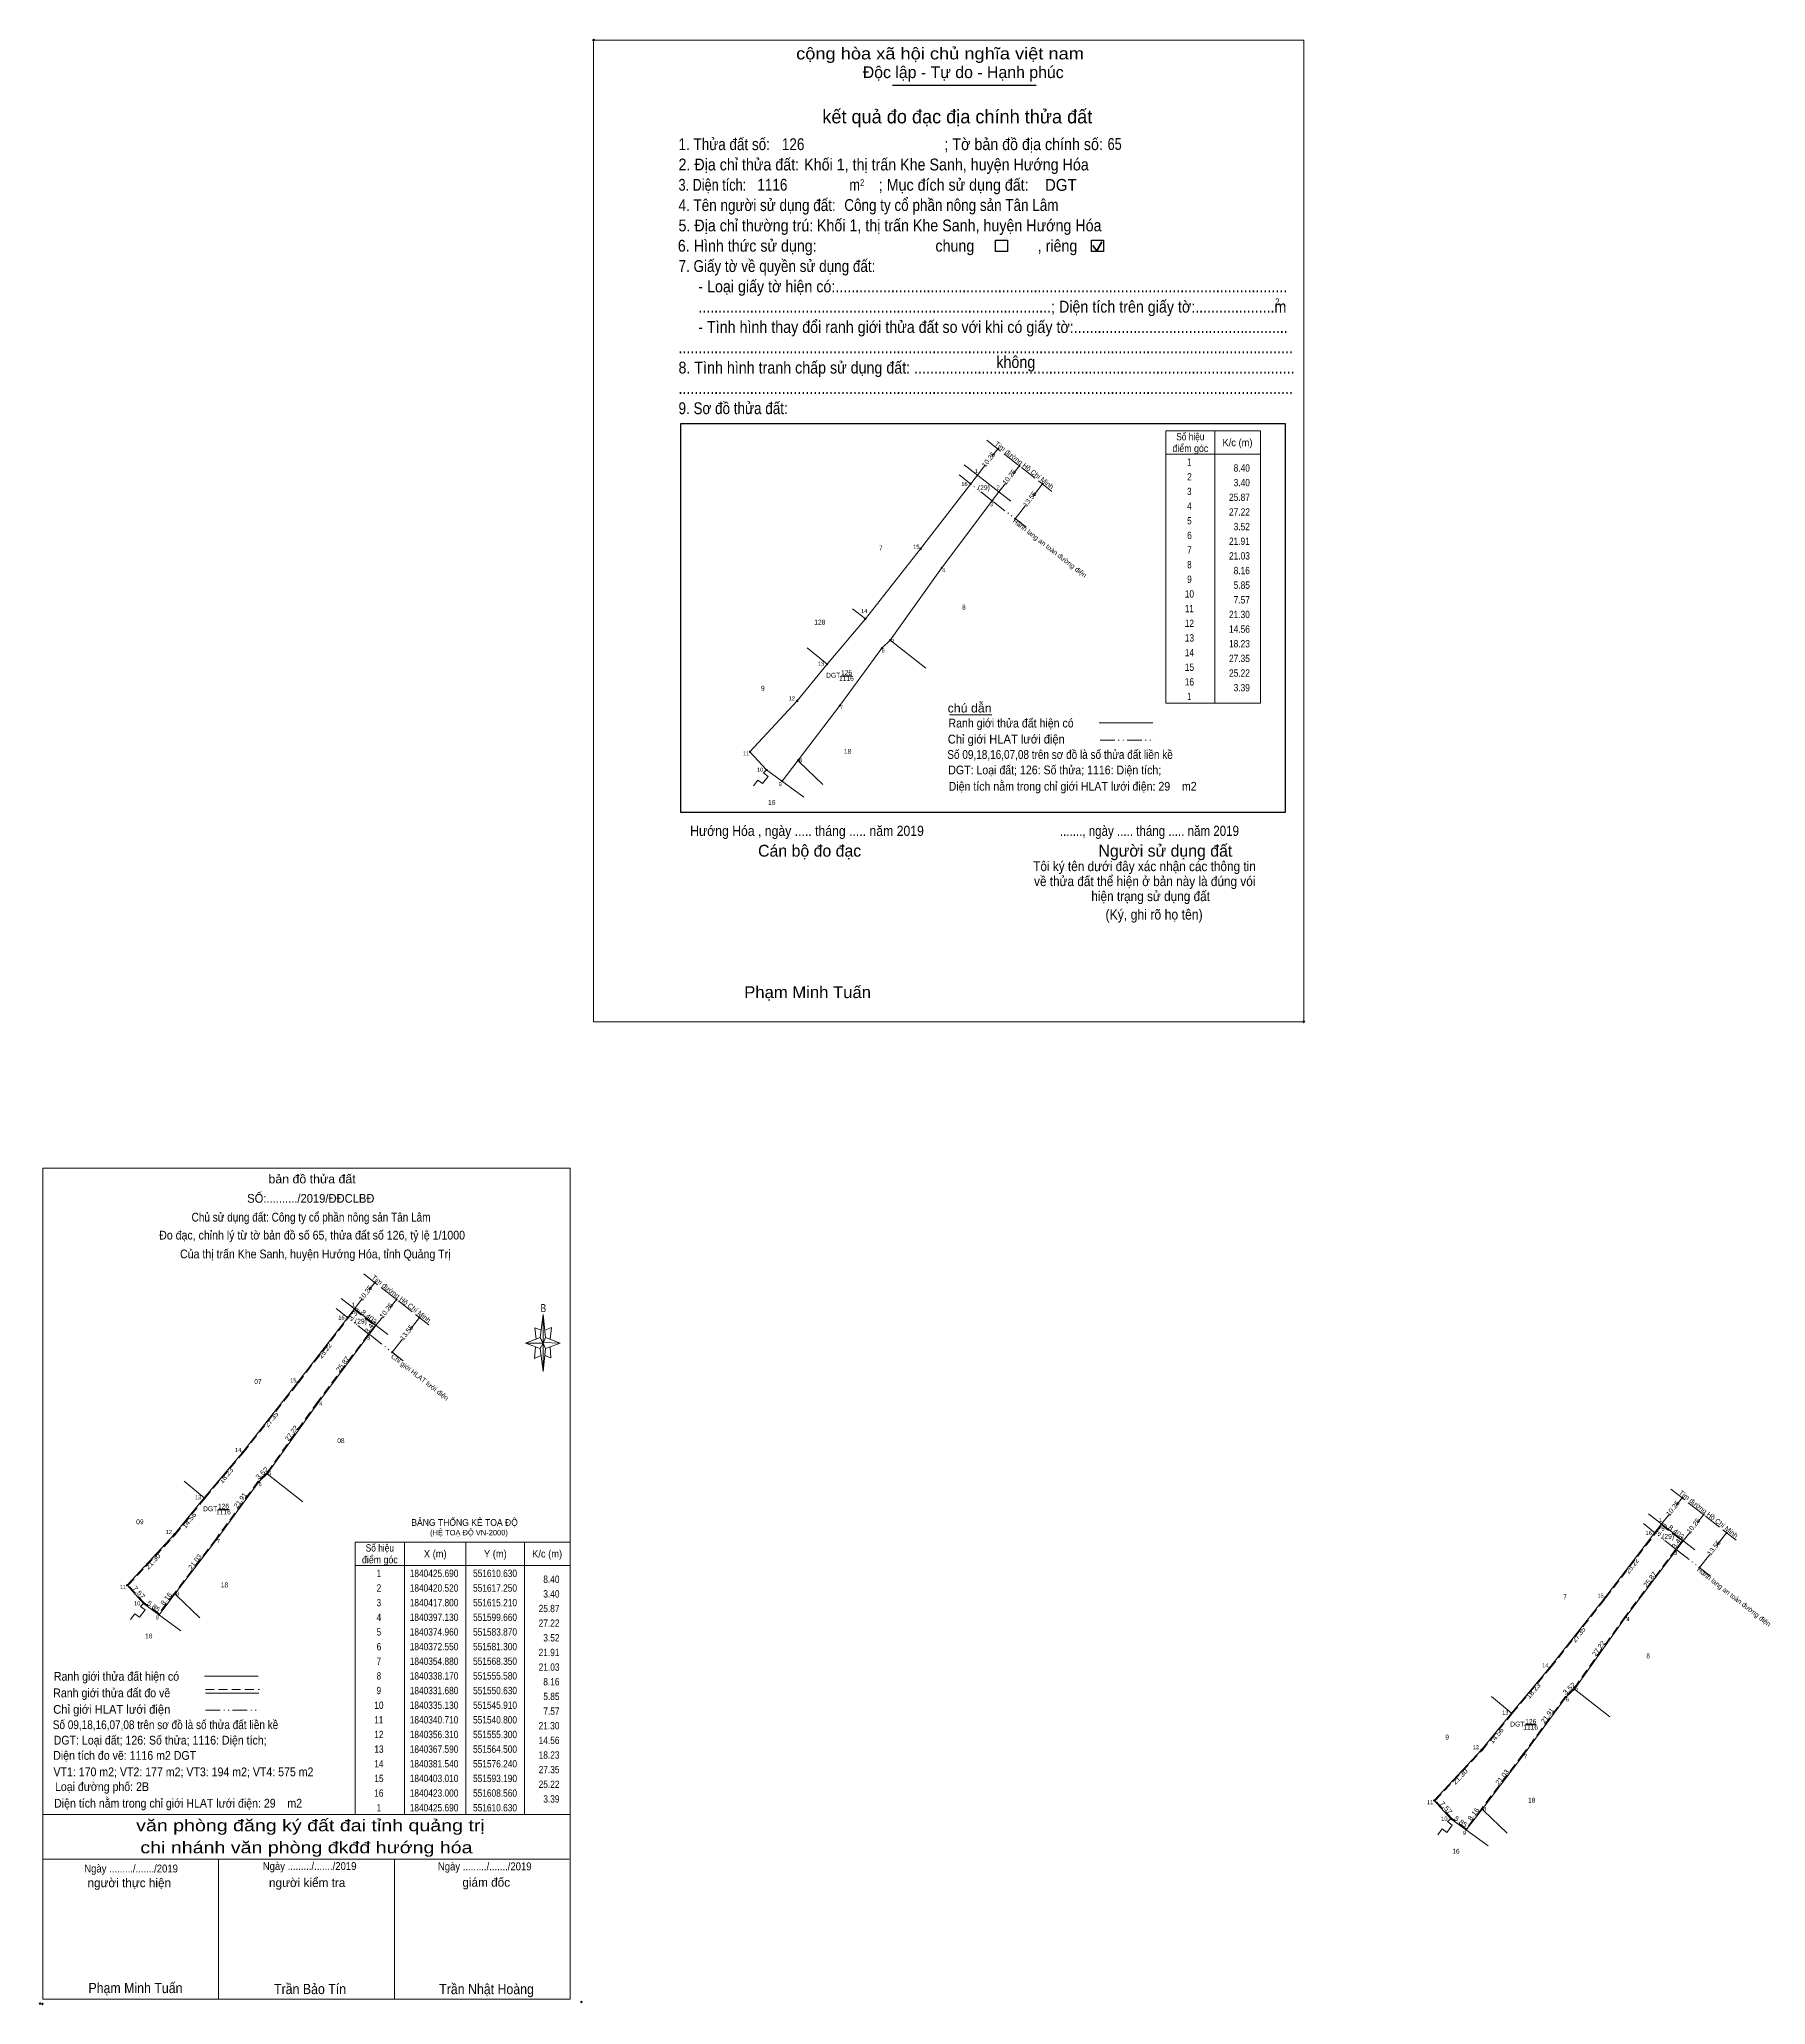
# Model space of a CAD drawing. Header units: metres. Extents: x 551112 to 551643, y 1840278 to 1840882.
import ezdxf
from ezdxf.enums import TextEntityAlignment as Align

# ---------------------------------------------------------------- set-up
doc = ezdxf.new("R2010")
doc.units = ezdxf.units.M
doc.header["$LTSCALE"] = 0.9
doc.header["$PDMODE"] = 32
doc.header["$PDSIZE"] = 0.45
for name, pattern in [('DASH_DOUBLE_DOT', [9.2, 5, -1.2, 0.3, -1.2, 0.3, -1.2]), ('LONG_DASHED', [7.5, 6, -1.5]), ('MEDIUM_DASHED', [4.5, 3, -1.5])]:
    doc.linetypes.add(name, pattern=pattern)
for name, color, linetype, lineweight in [('1', 7, 'MEDIUM_DASHED', 13), ('10', 7, 'Continuous', 13), ('13', 7, 'Continuous', 25), ('17', 7, 'Continuous', 13), ('23', 7, 'Continuous', 13), ('46', 7, 'LONG_DASHED', 13), ('5', 7, 'Continuous', 13), ('50', 7, 'DASH_DOUBLE_DOT', 13), ('6', 7, 'Continuous', 13), ('63', 7, 'Continuous', 13), ('7', 7, 'Continuous', 25)]:
    doc.layers.add(name, color=color, linetype=linetype, lineweight=lineweight)

msp = doc.modelspace()

# ---------------------------------------------------------------- hatches: boundary and pattern name
at = {"layer": '63'}
for points in [[(551406.99, 1840755.96, 1), (551406.59, 1840755.96, 1)], [(551398.64, 1840745.23, 1), (551398.24, 1840745.23, 1)], [(551400.71, 1840747.92, 1), (551400.31, 1840747.92, 1)], [(551413.6, 1840750.78, 1), (551413.2, 1840750.78, 1)], [(551420.69, 1840745.22, 1), (551420.29, 1840745.22, 1)], [(551405.29, 1840740.03, 1), (551404.89, 1840740.03, 1)], [(551407.33, 1840742.75, 1), (551406.93, 1840742.75, 1)], [(551412.34, 1840734.53, 1), (551411.94, 1840734.53, 1)], [(551383.27, 1840725.24, 1), (551382.87, 1840725.24, 1)], [(551389.74, 1840719.36, 1), (551389.34, 1840719.36, 1)], [(551366.32, 1840703.77, 1), (551365.92, 1840703.77, 1)], [(551373.95, 1840697.19, 1), (551373.55, 1840697.19, 1)], [(551371.38, 1840694.78, 1), (551370.98, 1840694.78, 1)], [(551354.58, 1840689.82, 1), (551354.18, 1840689.82, 1)], [(551345.38, 1840678.54, 1), (551344.98, 1840678.54, 1)], [(551358.43, 1840677.11, 1), (551358.03, 1840677.11, 1)], [(551330.88, 1840662.94, 1), (551330.48, 1840662.94, 1)], [(551335.99, 1840657.36, 1), (551335.59, 1840657.36, 1)], [(551345.66, 1840660.4, 1), (551345.26, 1840660.4, 1)], [(551340.71, 1840653.91, 1), (551340.31, 1840653.91, 1)], [(551215.67, 1840499.87, 1), (551215.27, 1840499.87, 1)], [(551209.39, 1840491.83, 1), (551208.99, 1840491.83, 1)], [(551222.28, 1840494.69, 1), (551221.88, 1840494.69, 1)], [(551207.32, 1840489.14, 1), (551206.92, 1840489.14, 1)], [(551216.01, 1840486.66, 1), (551215.61, 1840486.66, 1)], [(551229.37, 1840489.13, 1), (551228.97, 1840489.13, 1)], [(551213.97, 1840483.94, 1), (551213.57, 1840483.94, 1)], [(551221.02, 1840478.44, 1), (551220.62, 1840478.44, 1)], [(551191.95, 1840469.15, 1), (551191.55, 1840469.15, 1)], [(551198.42, 1840463.27, 1), (551198.02, 1840463.27, 1)], [(551175, 1840447.68, 1), (551174.6, 1840447.68, 1)], [(551180.06, 1840438.69, 1), (551179.66, 1840438.69, 1)], [(551182.63, 1840441.1, 1), (551182.23, 1840441.1, 1)], [(551163.26, 1840433.73, 1), (551162.86, 1840433.73, 1)], [(551617.11, 1840433.73, 1), (551616.71, 1840433.73, 1)], [(551610.83, 1840425.69, 1), (551610.43, 1840425.69, 1)], [(551623.72, 1840428.55, 1), (551623.32, 1840428.55, 1)], [(551154.06, 1840422.45, 1), (551153.66, 1840422.45, 1)], [(551167.11, 1840421.02, 1), (551166.71, 1840421.02, 1)], [(551608.76, 1840423, 1), (551608.36, 1840423, 1)], [(551617.45, 1840420.52, 1), (551617.05, 1840420.52, 1)], [(551630.81, 1840422.99, 1), (551630.41, 1840422.99, 1)], [(551615.41, 1840417.8, 1), (551615.01, 1840417.8, 1)], [(551622.46, 1840412.3, 1), (551622.06, 1840412.3, 1)], [(551139.56, 1840406.85, 1), (551139.16, 1840406.85, 1)], [(551144.67, 1840401.27, 1), (551144.27, 1840401.27, 1)], [(551154.34, 1840404.31, 1), (551153.94, 1840404.31, 1)], [(551593.39, 1840403.01, 1), (551592.99, 1840403.01, 1)], [(551149.39, 1840397.82, 1), (551148.99, 1840397.82, 1)], [(551599.86, 1840397.13, 1), (551599.46, 1840397.13, 1)], [(551576.44, 1840381.54, 1), (551576.04, 1840381.54, 1)], [(551581.5, 1840372.55, 1), (551581.1, 1840372.55, 1)], [(551584.07, 1840374.96, 1), (551583.67, 1840374.96, 1)], [(551564.7, 1840367.59, 1), (551564.3, 1840367.59, 1)], [(551555.5, 1840356.31, 1), (551555.1, 1840356.31, 1)], [(551568.55, 1840354.88, 1), (551568.15, 1840354.88, 1)], [(551541, 1840340.71, 1), (551540.6, 1840340.71, 1)], [(551546.11, 1840335.13, 1), (551545.71, 1840335.13, 1)], [(551555.78, 1840338.17, 1), (551555.38, 1840338.17, 1)], [(551550.83, 1840331.68, 1), (551550.43, 1840331.68, 1)]]:
    msp.add_hatch(color=256, dxfattribs=at).paths.add_polyline_path(points)

# ---------------------------------------------------------------- linework, layer by layer
at = {"layer": '1'}
for points in [[(551209.23, 1840491.48), (551215.46, 1840486.61), (551213.57, 1840484.09), (551198.02, 1840463.42), (551182.24, 1840441.27), (551179.67, 1840438.86), (551166.71, 1840421.17), (551153.94, 1840404.46), (551149.14, 1840398.17), (551144.64, 1840401.46), (551139.7, 1840406.85), (551154.05, 1840422.29), (551163.25, 1840433.57), (551174.99, 1840447.52), (551191.95, 1840469), (551207.32, 1840488.99)], [(551610.67, 1840425.34), (551616.9, 1840420.47), (551615.01, 1840417.95), (551599.46, 1840397.28), (551583.68, 1840375.13), (551581.11, 1840372.72), (551568.15, 1840355.03), (551555.38, 1840338.32), (551550.58, 1840332.03), (551546.08, 1840335.32), (551541.14, 1840340.71), (551555.49, 1840356.15), (551564.69, 1840367.43), (551576.43, 1840381.38), (551593.39, 1840402.86), (551608.76, 1840422.85)]]:
    msp.add_lwpolyline(points, close=True, dxfattribs=at)
at = {"layer": '10'}
for p, q in [((551396.49, 1840751.05), (551410.73, 1840739.95)), ((551373.75, 1840697.19), (551384.66, 1840688.63)), ((551348.25, 1840694.9), (551354.38, 1840689.82)), ((551347.23, 1840649), (551335.79, 1840657.36)), ((551205.17, 1840494.96), (551219.41, 1840483.86)), ((551156.93, 1840438.81), (551163.06, 1840433.73)), ((551182.43, 1840441.1), (551193.34, 1840432.54)), ((551606.61, 1840428.82), (551620.85, 1840417.72)), ((551155.91, 1840392.91), (551144.47, 1840401.27)), ((551558.37, 1840372.67), (551564.5, 1840367.59)), ((551583.87, 1840374.96), (551594.78, 1840366.4)), ((551557.35, 1840326.77), (551545.91, 1840335.13))]:
    msp.add_line(p, q, dxfattribs=at)
for points in [[(551400.51, 1840747.92), (551383.07, 1840725.24), (551366.12, 1840703.77), (551354.37, 1840689.82)], [(551407.13, 1840742.75), (551389.54, 1840719.36), (551373.75, 1840697.19), (551371.18, 1840694.78), (551358.23, 1840677.11), (551345.46, 1840660.4), (551345.79, 1840659.89)], [(551354.38, 1840689.82), (551345.18, 1840678.54), (551330.68, 1840662.94)], [(551331.76, 1840652.46), (551333.12, 1840654.22), (551334.56, 1840653.15), (551336.22, 1840655.39), (551334.8, 1840656.48), (551335.79, 1840657.36)], [(551209.19, 1840491.83), (551191.75, 1840469.15), (551174.8, 1840447.68), (551163.05, 1840433.73)], [(551215.81, 1840486.66), (551198.22, 1840463.27), (551182.43, 1840441.1), (551179.86, 1840438.69), (551166.91, 1840421.02), (551154.14, 1840404.31), (551154.47, 1840403.8)], [(551163.06, 1840433.73), (551153.86, 1840422.45), (551139.36, 1840406.85)], [(551610.63, 1840425.69), (551593.19, 1840403.01), (551576.24, 1840381.54), (551564.49, 1840367.59)], [(551617.25, 1840420.52), (551599.66, 1840397.13), (551583.87, 1840374.96), (551581.3, 1840372.55), (551568.35, 1840354.88), (551555.58, 1840338.17), (551555.91, 1840337.66)], [(551140.44, 1840396.37), (551141.8, 1840398.13), (551143.24, 1840397.06), (551144.9, 1840399.3), (551143.48, 1840400.39), (551144.47, 1840401.27)], [(551564.5, 1840367.59), (551555.3, 1840356.31), (551540.8, 1840340.71)], [(551541.88, 1840330.23), (551543.24, 1840331.99), (551544.68, 1840330.92), (551546.34, 1840333.16), (551544.92, 1840334.25), (551545.91, 1840335.13)]]:
    msp.add_lwpolyline(points, dxfattribs=at)
at = {"layer": '13'}
for p, q in [((551358.76, 1840686.27), (551361.96, 1840686.27)), ((551167.44, 1840430.18), (551170.64, 1840430.18)), ((551568.88, 1840364.04), (551572.08, 1840364.04))]:
    msp.add_line(p, q, dxfattribs=at)
at = {"layer": '17'}
msp.add_line((551391.93, 1840674.27), (551404.96, 1840674.27), dxfattribs=at)
at = {"layer": '23'}
for p, q in [((551406.79, 1840755.96), (551404.97, 1840753.63)), ((551402.81, 1840750.87), (551400.51, 1840747.92)), ((551409.13, 1840745.32), (551407.13, 1840742.75)), ((551413.4, 1840750.78), (551411.41, 1840748.23)), ((551417.4, 1840741.27), (551417.39, 1840741.26)), ((551420.49, 1840745.22), (551417.59, 1840741.51)), ((551415.29, 1840738.56), (551412.14, 1840734.53)), ((551335.79, 1840657.36), (551330.68, 1840662.94)), ((551340.51, 1840653.91), (551345.46, 1840660.4)), ((551345.79, 1840659.89), (551353.05, 1840652.91)), ((551215.47, 1840499.87), (551213.65, 1840497.54)), ((551211.49, 1840494.78), (551209.19, 1840491.83)), ((551222.08, 1840494.69), (551220.09, 1840492.14)), ((551217.81, 1840489.23), (551215.81, 1840486.66)), ((551229.17, 1840489.13), (551226.27, 1840485.42)), ((551223.97, 1840482.47), (551220.82, 1840478.44)), ((551226.08, 1840485.18), (551226.07, 1840485.17)), ((551616.91, 1840433.73), (551615.09, 1840431.4)), ((551612.93, 1840428.64), (551610.63, 1840425.69)), ((551623.52, 1840428.55), (551621.53, 1840426)), ((551619.25, 1840423.09), (551617.25, 1840420.52)), ((551630.61, 1840422.99), (551627.71, 1840419.28)), ((551625.41, 1840416.33), (551622.26, 1840412.3)), ((551627.52, 1840419.04), (551627.51, 1840419.03)), ((551144.47, 1840401.27), (551139.36, 1840406.85)), ((551149.19, 1840397.82), (551154.14, 1840404.31)), ((551154.47, 1840403.8), (551161.73, 1840396.82)), ((551545.91, 1840335.13), (551540.8, 1840340.71)), ((551550.63, 1840331.68), (551555.58, 1840338.17)), ((551555.91, 1840337.66), (551563.17, 1840330.68))]:
    msp.add_line(p, q, dxfattribs=at)
at = {"layer": '46'}
for p, q in [((551403.38, 1840758.63), (551423.39, 1840742.95)), ((551212.06, 1840502.54), (551232.07, 1840486.86)), ((551613.5, 1840436.4), (551633.51, 1840420.72))]:
    msp.add_line(p, q, dxfattribs=at)
at = {"layer": '5'}
for p, q in [((551266.27, 1840483.03), (551267.17, 1840490.05)), ((551266.27, 1840479.61), (551261.77, 1840481.23)), ((551267.89, 1840479.61), (551267.17, 1840472.59)), ((551267.89, 1840483.03), (551272.39, 1840481.23)), ((551269.33, 1840480.15), (551269.51, 1840476.73)), ((551269.51, 1840476.73), (551267.71, 1840477.45)), ((551113.5, 1840336.44), (551275.5, 1840336.44)), ((551113.5, 1840322.76), (551275.14, 1840322.76)), ((551113.5, 1840322.76), (551275.14, 1840322.76)), ((551113.5, 1840322.76), (551275.14, 1840322.76)), ((551167.5, 1840279.74), (551167.5, 1840322.76)), ((551221.5, 1840279.74), (551221.5, 1840322.76))]:
    msp.add_line(p, q, dxfattribs=at)
for points in [[(551113.5, 1840534.98), (551275.5, 1840534.98), (551275.5, 1840279.74), (551113.5, 1840279.74)], [(551267.17, 1840490.05), (551267.89, 1840483.03), (551267.17, 1840481.23)], [(551267.17, 1840481.23), (551261.77, 1840481.23), (551266.27, 1840483.03), (551267.89, 1840479.61), (551272.39, 1840481.23), (551267.17, 1840481.41)], [(551267.17, 1840481.23), (551267.17, 1840472.59), (551266.27, 1840479.61)]]:
    msp.add_lwpolyline(points, close=True, dxfattribs=at)
for points in [[(551266.63, 1840485.19), (551264.65, 1840485.91), (551265.01, 1840482.49)], [(551267.71, 1840485.19), (551269.69, 1840486.09), (551269.33, 1840482.49)], [(551267.17, 1840481.23), (551266.27, 1840483.03), (551261.77, 1840481.23)], [(551264.83, 1840480.15), (551264.47, 1840476.55), (551266.45, 1840477.45)], [(551267.17, 1840481.23), (551267.89, 1840479.61), (551272.39, 1840481.23)], [(551275.5, 1840279.74), (551113.5, 1840279.74), (551113.5, 1840322.76)]]:
    msp.add_lwpolyline(points, dxfattribs=at)
for p in [(551112.66, 1840278.36), (551113.38, 1840278.23)]:
    msp.add_point(p, dxfattribs=at)
at = {"layer": '50'}
for p, q in [((551398.44, 1840745.23), (551394.5, 1840748.37)), ((551207.12, 1840489.14), (551203.18, 1840492.28)), ((551608.56, 1840423), (551604.62, 1840426.14))]:
    msp.add_line(p, q, dxfattribs=at)
for points in [[(551415.51, 1840731.9), (551405.09, 1840740.03), (551398.44, 1840745.23)], [(551224.19, 1840475.81), (551213.77, 1840483.94), (551207.12, 1840489.14)], [(551625.63, 1840409.67), (551615.21, 1840417.8), (551608.56, 1840423)]]:
    msp.add_lwpolyline(points, dxfattribs=at)
at = {"layer": '6'}
for p, q in [((551437.9, 1840671.85), (551454.35, 1840671.85)), ((551163.19, 1840378.98), (551179.64, 1840378.98)), ((551163.44, 1840373.71), (551179.89, 1840373.71))]:
    msp.add_line(p, q, dxfattribs=at)
at = {"layer": '6', "linetype": 'MEDIUM_DASHED'}
msp.add_line((551163.44, 1840374.83), (551180, 1840374.83), dxfattribs=at)
at = {"layer": '6'}
msp.add_point((551278.92, 1840278.84), dxfattribs=at)
at = {"layer": '63'}
for p, q in [((551473.46, 1840761.54), (551473.46, 1840677.84)), ((551362.17, 1840706.89), (551366.12, 1840703.77)), ((551224.56, 1840420.14), (551224.56, 1840336.44)), ((551243.46, 1840420.14), (551243.46, 1840336.44)), ((551261.46, 1840420.14), (551261.46, 1840336.44)), ((551209.44, 1840412.94), (551275.5, 1840412.94))]:
    msp.add_line(p, q, dxfattribs=at)
at = {"layer": '63', "linetype": 'DASH_DOUBLE_DOT'}
for p, q in [((551438.21, 1840666.53), (551454.77, 1840666.53)), ((551163.5, 1840368.45), (551180.06, 1840368.45))]:
    msp.add_line(p, q, dxfattribs=at)
at = {"layer": '63'}
for points in [[(551473.46, 1840677.84), (551458.34, 1840677.84), (551458.34, 1840761.54), (551473.46, 1840761.54)], [(551473.46, 1840761.54), (551487.5, 1840761.54), (551487.5, 1840677.84), (551473.46, 1840677.84)], [(551458.34, 1840754.34), (551473.46, 1840754.34), (551487.5, 1840754.34)]]:
    msp.add_lwpolyline(points, dxfattribs=at)
msp.add_lwpolyline([(551209.44, 1840420.14), (551275.5, 1840420.14), (551275.5, 1840336.44), (551209.44, 1840336.44)], close=True, dxfattribs=at)
at = {"layer": '63', "linetype": 'MEDIUM_DASHED'}
for centre in [(551406.79, 1840755.96), (551413.4, 1840750.78), (551420.49, 1840745.22), (551412.14, 1840734.53), (551215.47, 1840499.87), (551222.08, 1840494.69), (551229.17, 1840489.13), (551220.82, 1840478.44), (551616.91, 1840433.73), (551623.52, 1840428.55), (551630.61, 1840422.99), (551622.26, 1840412.3)]:
    msp.add_circle(centre, 0.2, dxfattribs=at)
at = {"layer": '63'}
for centre in [(551398.44, 1840745.23), (551400.51, 1840747.92), (551405.09, 1840740.03), (551407.13, 1840742.75), (551383.07, 1840725.24), (551389.54, 1840719.36), (551366.12, 1840703.77), (551373.75, 1840697.19), (551371.18, 1840694.78), (551354.38, 1840689.82), (551345.18, 1840678.54), (551358.23, 1840677.11), (551330.68, 1840662.94), (551335.79, 1840657.36), (551345.46, 1840660.4), (551340.51, 1840653.91), (551209.19, 1840491.83), (551207.12, 1840489.14), (551215.81, 1840486.66), (551213.77, 1840483.94), (551191.75, 1840469.15), (551198.22, 1840463.27), (551174.8, 1840447.68), (551179.86, 1840438.69), (551182.43, 1840441.1), (551163.06, 1840433.73), (551610.63, 1840425.69), (551153.86, 1840422.45), (551166.91, 1840421.02), (551608.56, 1840423), (551617.25, 1840420.52), (551615.21, 1840417.8), (551139.36, 1840406.85), (551144.47, 1840401.27), (551154.14, 1840404.31), (551593.19, 1840403.01), (551149.19, 1840397.82), (551599.66, 1840397.13), (551576.24, 1840381.54), (551581.3, 1840372.55), (551583.87, 1840374.96), (551564.5, 1840367.59), (551555.3, 1840356.31), (551568.35, 1840354.88), (551540.8, 1840340.71), (551545.91, 1840335.13), (551555.58, 1840338.17), (551550.63, 1840331.68)]:
    msp.add_circle(centre, 0.2, dxfattribs=at)
at = {"layer": '7'}
for p, q in [((551374.49, 1840867.77), (551418.59, 1840867.77)), ((551309.39, 1840763.77), (551495.03, 1840763.77)), ((551495.03, 1840763.77), (551495.03, 1840644.27))]:
    msp.add_line(p, q, dxfattribs=at)
at = {"layer": '7', "lineweight": 35}
for p, q in [((551435.99, 1840818.48), (551437.24, 1840816.86)), ((551437.24, 1840816.86), (551438.75, 1840819.56))]:
    msp.add_line(p, q, dxfattribs=at)
at = {"layer": '7', "lineweight": 13}
msp.add_lwpolyline([(551282.65, 1840881.6), (551500.71, 1840881.6), (551500.71, 1840580), (551282.65, 1840580)], close=True, dxfattribs=at)
at = {"layer": '7'}
for points in [[(551406.04, 1840820.09), (551409.79, 1840820.09), (551409.79, 1840816.59), (551406.04, 1840816.59)], [(551435.51, 1840820.09), (551439.25, 1840820.09), (551439.25, 1840816.59), (551435.51, 1840816.59)]]:
    msp.add_lwpolyline(points, close=True, dxfattribs=at)
msp.add_lwpolyline([(551495.03, 1840644.27), (551309.39, 1840644.27), (551309.39, 1840763.77)], dxfattribs=at)
for p in [(551282.65, 1840881.6), (551500.7, 1840580)]:
    msp.add_point(p, dxfattribs=at)

# ---------------------------------------------------------------- texts
at = {"layer": '1'}
for s, height, width, p in [('Hướng Hóa , ngày ..... tháng ..... năm 2019', 3.12, 0.9, (551312.3, 1840637.08)), ('Phạm Minh Tuấn', 3.64, 1.05, (551328.91, 1840587.26)), ('BẢNG THỐNG KÊ TOẠ ĐỘ ', 2.07, 0.95, (551226.67, 1840425.12)), ('(HỆ TOẠ ĐỘ VN-2000)', 1.674, 0.9, (551232.43, 1840422.2))]:
    msp.add_text(s, height=height, dxfattribs=dict(at, width=width)).set_placement(p)
at = {"layer": '13'}
for s, width, p in [('7', 0.75, (551370.875, 1840724.8)), ('128', 0.85, (551352.12, 1840702.02)), ('8', 0.75, (551396.365, 1840706.64)), ('1116', 0.85, (551360.29, 1840684.73)), ('126', 0.85, (551360.33, 1840686.5)), ('9', 0.8, (551334.63, 1840681.7)), ('18', 0.8, (551360.625, 1840662.31)), ('16', 0.85, (551337.375, 1840646.62)), ('07', 0.8, (551179.565, 1840468.71)), ('08', 0.8, (551205.055, 1840450.55)), ('126', 0.85, (551169.01, 1840430.41)), ('09', 0.85, (551143.31, 1840425.61)), ('1116', 0.85, (551168.97, 1840428.64)), ('18', 0.8, (551169.305, 1840406.22)), ('7', 0.75, (551580.995, 1840402.57)), ('16', 0.85, (551146.055, 1840390.53)), ('8', 0.75, (551606.485, 1840384.41)), ('126', 0.85, (551570.45, 1840364.27)), ('9', 0.8, (551544.75, 1840359.47)), ('1116', 0.85, (551570.41, 1840362.5)), ('18', 0.8, (551570.745, 1840340.08)), ('16', 0.85, (551547.495, 1840324.39))]:
    msp.add_text(s, height=1.5, dxfattribs=dict(at, width=width)).set_placement(p, align=Align.CENTER)
at = {"layer": '13', "width": 0.95}
for p in [(551358.39, 1840685.7), (551167.07, 1840429.61), (551568.51, 1840363.47)]:
    msp.add_text('DGT', height=1.5, dxfattribs=at).set_placement(p, align=Align.RIGHT)
at = {"layer": '23'}
for s, rotation, p in [('Tim đường Hồ Chí Minh', 321.917, (551414.4574, 1840750.3835)), ('Tim đường Hồ Chí Minh', 321.917, (551223.1374, 1840494.2935)), ('Chỉ giới HLAT lưới điện', 322.025, (551228.8335, 1840470.2046)), ('Tim đường Hồ Chí Minh', 321.917, (551624.5774, 1840428.1535))]:
    msp.add_text(s, height=1.5, rotation=rotation, dxfattribs=at).set_placement(p, align=Align.CENTER)
at = {"layer": '23', "width": 0.9}
for p in [(551422.2685, 1840724.9428), (551632.3885, 1840402.7128)]:
    msp.add_text('Hành lang an toàn đường điện', height=1.5, rotation=322.025, dxfattribs=at).set_placement(p, align=Align.CENTER)
at = {"layer": '5'}
for s, height, width, p in [('SỐ:........../2019/ĐĐCLBĐ', 2.7, 0.95, (551195.8, 1840524.38)), ('bản đồ thửa đất', 2.7, 1.05, (551196.2, 1840530.34)), ('Đo đạc, chỉnh lý từ tờ bản đồ số 65, thửa đất số 126, tỷ lệ 1/1000 ', 2.7, 0.9, (551196.655, 1840513.08)), ('Chủ sử dụng đất: Công ty cổ phần nông sản Tân Lâm', 2.7, 0.85, (551195.885, 1840518.6)), ('Của thị trấn Khe Sanh, huyện Hướng Hóa, tỉnh Quảng Trị', 2.7, 0.9, (551197.19, 1840507.3)), ('B', 2.48, 0.75, (551267.22, 1840490.77)), ('văn phòng đăng ký đất đai tỉnh quảng trị', 3.6, 1.25, (551195.695, 1840331.29)), ('chi nhánh văn phòng đkđđ hướng hóa', 3.6, 1.25, (551194.465, 1840324.52)), ('Ngày ........./......./2019', 2.43, 0.9, (551140.615, 1840318.63)), ('Ngày ........./......./2019', 2.43, 0.9, (551195.435, 1840319.38)), ('Ngày ........./......./2019', 2.43, 0.9, (551249.215, 1840319.29)), ('Phạm Minh Tuấn', 3.15, 0.9, (551141.96, 1840281.57)), ('Trần Bảo Tín', 3.15, 0.9, (551195.575, 1840281.26)), ('Trần Nhật Hoàng', 3.15, 0.9, (551249.775, 1840281.24))]:
    msp.add_text(s, height=height, dxfattribs=dict(at, width=width)).set_placement(p, align=Align.CENTER)
for s, p in [('người thực hiện', (551140.055, 1840314.1)), ('người kiểm tra', (551194.695, 1840314.14)), ('giám đốc', (551249.68, 1840314.25))]:
    msp.add_text(s, height=2.7, dxfattribs=at).set_placement(p, align=Align.CENTER)
at = {"layer": '6'}
for s, height, width, p in [('DGT', 3.64, 0.95, (551421.26, 1840835.28)), ('Công ty cổ phần nông sản Tân Lâm', 3.64, 0.85, (551359.64, 1840829.09)), ('chú dẫn', 2.7, 1.05, (551391.37, 1840675.01)), ('Ranh giới thửa đất hiện có ', 2.7, 0.9, (551391.62, 1840670.4)), ('Chỉ giới HLAT lưới điện', 2.7, 0.95, (551391.41, 1840665.47)), ('Số 09,18,16,07,08 trên sơ đồ là số thửa đất liền kề', 2.7, 0.85, (551391.28, 1840660.75)), ('DGT: Loại đất; 126: Số thửa; 1116: Diện tích;', 2.7, 0.9, (551391.56, 1840656)), ('Diện tích nằm trong chỉ giới HLAT lưới điện: 29    m2', 2.7, 0.9, (551391.69, 1840650.98)), ('Ranh giới thửa đất hiện có ', 2.7, 0.9, (551116.91, 1840377.53)), ('Ranh giới thửa đất đo vẽ', 2.7, 0.9, (551116.71, 1840372.45)), ('Số 09,18,16,07,08 trên sơ đồ là số thửa đất liền kề', 2.7, 0.85, (551116.57, 1840362.67)), ('Chỉ giới HLAT lưới điện', 2.7, 0.95, (551116.7, 1840367.39)), ('DGT: Loại đất; 126: Số thửa; 1116: Diện tích;', 2.7, 0.9, (551116.85, 1840357.92)), ('Diện tích đo vẽ: 1116 m2 DGT', 2.7, 0.9, (551116.7, 1840353.24)), ('VT1: 170 m2; VT2: 177 m2; VT3: 194 m2; VT4: 575 m2', 2.7, 0.9, (551116.78, 1840348.18)), ('Diện tích nằm trong chỉ giới HLAT lưới điện: 29    m2', 2.7, 0.9, (551116.98, 1840338.55)), ('Loại đường phố: 2B', 2.7, 0.9, (551117.24, 1840343.64))]:
    msp.add_text(s, height=height, dxfattribs=dict(at, width=width)).set_placement(p)
at = {"layer": '63'}
for s, width, p in [('điểm góc', 0.9, (551465.91, 1840755.02)), ('Số hiệu', 0.85, (551465.905, 1840758.62)), ('K/c (m)', 0.95, (551480.39, 1840756.82)), (' 1', 0.75, (551465.275, 1840750.8)), (' 2', 0.85, (551465.285, 1840746.3)), (' 4', 0.85, (551465.27, 1840737.3)), (' 3', 0.8, (551465.27, 1840741.8)), (' 5', 0.8, (551465.29, 1840732.8)), (' 6', 0.85, (551465.285, 1840728.3)), (' 8', 0.8, (551465.29, 1840719.3)), (' 7', 0.8, (551465.29, 1840723.8)), (' 9', 0.85, (551465.275, 1840714.8)), (' 10', 0.85, (551465.265, 1840710.3)), (' 12', 0.85, (551465.26, 1840701.3)), (' 11', 0.8, (551465.27, 1840705.8)), (' 13', 0.85, (551465.285, 1840696.8)), (' 14', 0.85, (551465.265, 1840692.3)), (' 16', 0.85, (551465.26, 1840683.3)), (' 15', 0.85, (551465.265, 1840687.8)), (' 1', 0.75, (551465.275, 1840678.8)), ('Số hiệu', 0.85, (551217.005, 1840417.22)), ('điểm góc', 0.9, (551217.01, 1840413.62)), ('X (m)', 0.95, (551234.015, 1840415.42)), ('Y (m)', 0.95, (551252.475, 1840415.42)), ('K/c (m)', 0.95, (551268.385, 1840415.42)), (' 2', 0.85, (551216.38, 1840404.9)), (' 1', 0.75, (551216.37, 1840409.4)), ('1840425.690', 0.85, (551233.655, 1840409.4)), ('1840420.520', 0.85, (551233.655, 1840404.9)), ('551610.630', 0.85, (551252.38, 1840409.4)), ('551617.250', 0.85, (551252.38, 1840404.9)), (' 3', 0.8, (551216.365, 1840400.4)), ('1840417.800', 0.85, (551233.655, 1840400.4)), ('551615.210', 0.85, (551252.38, 1840400.4)), (' 4', 0.85, (551216.365, 1840395.9)), ('1840397.130', 0.85, (551233.655, 1840395.9)), ('551599.660', 0.85, (551252.38, 1840395.9)), (' 5', 0.8, (551216.385, 1840391.4)), (' 6', 0.85, (551216.38, 1840386.9)), ('1840374.960', 0.85, (551233.655, 1840391.4)), ('1840372.550', 0.85, (551233.655, 1840386.9)), ('551583.870', 0.85, (551252.38, 1840391.4)), ('551581.300', 0.85, (551252.38, 1840386.9)), (' 7', 0.8, (551216.385, 1840382.4)), ('1840354.880', 0.85, (551233.655, 1840382.4)), ('551568.350', 0.85, (551252.38, 1840382.4)), (' 8', 0.8, (551216.385, 1840377.9)), ('1840338.170', 0.85, (551233.655, 1840377.9)), ('551555.580', 0.85, (551252.38, 1840377.9)), (' 10', 0.85, (551216.365, 1840368.9)), (' 9', 0.8, (551216.365, 1840373.4)), ('1840331.680', 0.85, (551233.655, 1840373.4)), ('1840335.130', 0.85, (551233.655, 1840368.9)), ('551550.630', 0.85, (551252.38, 1840373.4)), ('551545.910', 0.85, (551252.38, 1840368.9)), (' 11', 0.8, (551216.365, 1840364.4)), ('1840340.710', 0.85, (551233.655, 1840364.4)), ('551540.800', 0.85, (551252.38, 1840364.4)), (' 12', 0.85, (551216.36, 1840359.9)), ('1840356.310', 0.85, (551233.655, 1840359.9)), ('551555.300', 0.85, (551252.38, 1840359.9)), (' 14', 0.85, (551216.365, 1840350.9)), (' 13', 0.85, (551216.385, 1840355.4)), ('1840367.590', 0.85, (551233.655, 1840355.4)), ('1840381.540', 0.85, (551233.655, 1840350.9)), ('551564.500', 0.85, (551252.38, 1840355.4)), ('551576.240', 0.85, (551252.38, 1840350.9)), (' 15', 0.85, (551216.365, 1840346.4)), ('1840403.010', 0.85, (551233.655, 1840346.4)), ('551593.190', 0.85, (551252.38, 1840346.4)), (' 16', 0.85, (551216.36, 1840341.9)), ('1840423.000', 0.85, (551233.655, 1840341.9)), ('551608.560', 0.85, (551252.38, 1840341.9)), (' 1', 0.75, (551216.37, 1840337.4)), ('1840425.690', 0.85, (551233.655, 1840337.4)), ('551610.630', 0.85, (551252.38, 1840337.4))]:
    msp.add_text(s, height=2.25, dxfattribs=dict(at, width=width)).set_placement(p, align=Align.CENTER)
for s, rotation, width, p in [('10.25', 52.007, 1.05, (551404.5559, 1840752.2483)), ('10.25', 52.007, 1.05, (551410.8759, 1840746.8883)), ('13.55', 52.007, 1.05, (551417.1659, 1840740.1183)), ('10.25', 52.007, 1.05, (551213.2359, 1840496.1583)), ('3.39', 52.421, 1.1, (551209.7156, 1840489.6776)), ('10.25', 52.007, 1.05, (551219.5559, 1840490.7983)), ('8.40', 322.011, 1.1, (551212.7534, 1840489.1394)), ('3.40', 53.13, 1.1, (551214.65, 1840485.83)), ('13.55', 52.007, 1.05, (551225.8459, 1840484.0283)), ('25.22', 52.444, 1.05, (551200.7545, 1840478.4878)), ('25.87', 53.046, 1.05, (551206.2256, 1840474.3541)), ('27.35', 51.71, 1.05, (551184.3276, 1840457.3503)), ('27.22', 54.541, 1.05, (551190.4804, 1840453.165)), ('18.23', 49.917, 1.1, (551170.3859, 1840440.1021)), ('3.52', 43.16, 1.15, (551181.322, 1840440.7235)), ('10.25', 52.007, 1.05, (551614.6759, 1840430.0183)), ('14.56', 50.799, 1.1, (551159.0425, 1840426.331)), ('3.39', 52.421, 1.1, (551611.1556, 1840423.5376)), ('8.40', 322.011, 1.1, (551614.1934, 1840422.9994)), ('10.25', 52.007, 1.05, (551620.9959, 1840424.6583)), ('3.40', 53.13, 1.1, (551616.09, 1840419.69)), ('13.55', 52.007, 1.05, (551627.2859, 1840417.8883)), ('21.30', 47.093, 1.15, (551147.8307, 1840413.6894)), ('21.03', 52.612, 1.05, (551160.8266, 1840413.6046)), ('25.22', 52.444, 1.05, (551602.1945, 1840412.3478)), ('25.87', 53.046, 1.05, (551607.6656, 1840408.2141)), ('7.57', 312.483, 1.15, (551142.4575, 1840404.1765)), ('5.85', 323.836, 1.1, (551147.0624, 1840399.7972)), ('8.16', 52.667, 1.1, (551152.0092, 1840402.2452)), ('27.35', 51.71, 1.05, (551585.7676, 1840391.2103)), ('27.22', 54.541, 1.05, (551591.9204, 1840387.0249)), ('3.52', 43.16, 1.15, (551582.762, 1840374.5835)), ('18.23', 49.917, 1.1, (551571.8259, 1840373.9621)), ('14.56', 50.799, 1.1, (551560.4825, 1840360.191)), ('21.30', 47.093, 1.15, (551549.2707, 1840347.5494)), ('21.03', 52.612, 1.05, (551562.2666, 1840347.4646)), ('7.57', 312.483, 1.15, (551543.8975, 1840338.0365)), ('5.85', 323.836, 1.1, (551548.5024, 1840333.6572)), ('8.16', 52.667, 1.1, (551553.4492, 1840336.1052))]:
    msp.add_text(s, height=1.5, rotation=rotation, dxfattribs=dict(at, width=width)).set_placement(p, align=Align.CENTER)
for s, height, width, p in [(' 16', 1.25, 0.95, (551397.5, 1840744.58)), (' 1', 1.25, 0.9, (551400.63, 1840748.55)), ('3.40', 2.25, 0.85, (551484.19, 1840744.5)), ('8.40', 2.25, 0.85, (551484.19, 1840749)), ('(29)', 1.5, 0.9, (551404.34, 1840743.34)), (' 3', 1.25, 0.95, (551405.34, 1840738.37)), (' 2', 1.25, 0.9, (551407.37, 1840743.55)), ('25.87', 2.25, 0.85, (551484.19, 1840740)), ('27.22', 2.25, 0.85, (551484.19, 1840735.5)), ('3.52', 2.25, 0.85, (551484.19, 1840731)), ('21.91', 2.25, 0.85, (551484.18, 1840726.5)), (' 15', 1.25, 0.95, (551382.72, 1840725.29)), ('21.03', 2.25, 0.85, (551484.19, 1840722)), (' 4', 1.25, 0.95, (551390.67, 1840718.08)), ('8.16', 2.25, 0.85, (551484.19, 1840717.5)), ('5.85', 2.25, 0.85, (551484.2, 1840713)), ('7.57', 2.25, 0.85, (551484.2, 1840708.5)), (' 14', 1.25, 0.95, (551366.69, 1840705.55)), ('21.30', 2.25, 0.85, (551484.18, 1840704)), (' 5', 1.25, 0.9, (551374.94, 1840696.79)), ('14.56', 2.25, 0.85, (551484.19, 1840699.5)), ('18.23', 2.25, 0.85, (551484.19, 1840695)), (' 6', 1.25, 0.9, (551372.05, 1840693.41)), ('27.35', 2.25, 0.85, (551484.19, 1840690.5)), (' 13', 1.25, 0.95, (551353.45, 1840689.36)), ('25.22', 2.25, 0.85, (551484.19, 1840686)), (' 12', 1.25, 0.95, (551344.48, 1840678.72)), ('3.39', 2.25, 0.85, (551484.19, 1840681.5)), (' 7', 1.25, 0.95, (551359.24, 1840675.94)), (' 11', 1.25, 0.9, (551330.37, 1840661.82)), (' 8', 1.25, 0.95, (551346.7, 1840659.74)), (' 10', 1.25, 0.95, (551334.76, 1840656.8)), (' 9', 1.25, 0.9, (551340.43, 1840652.38)), (' 1', 1.25, 0.9, (551209.31, 1840492.46)), (' 16', 1.25, 0.95, (551206.18, 1840488.49)), ('(29)', 1.5, 0.9, (551213.02, 1840487.25)), (' 2', 1.25, 0.9, (551216.05, 1840487.46)), (' 3', 1.25, 0.95, (551214.02, 1840482.28)), (' 15', 1.25, 0.95, (551191.4, 1840469.2)), (' 4', 1.25, 0.95, (551199.35, 1840461.99)), (' 14', 1.25, 0.95, (551174.44, 1840447.8)), (' 6', 1.25, 0.9, (551180.73, 1840437.32)), (' 5', 1.25, 0.9, (551183.62, 1840440.7)), (' 13', 1.25, 0.95, (551162.13, 1840433.27)), (' 1', 1.25, 0.9, (551610.75, 1840426.32)), (' 12', 1.25, 0.95, (551153.16, 1840422.63)), (' 7', 1.25, 0.95, (551167.92, 1840419.85)), (' 16', 1.25, 0.95, (551607.62, 1840422.35)), ('(29)', 1.5, 0.9, (551614.46, 1840421.11)), (' 2', 1.25, 0.9, (551617.49, 1840421.32)), (' 3', 1.25, 0.95, (551615.46, 1840416.14)), ('8.40', 2.25, 0.85, (551272.18, 1840407.6)), (' 11', 1.25, 0.9, (551139.05, 1840405.73)), (' 10', 1.25, 0.95, (551143.44, 1840400.71)), (' 8', 1.25, 0.95, (551155.38, 1840403.65)), ('3.40', 2.25, 0.85, (551272.18, 1840403.1)), (' 15', 1.25, 0.95, (551592.84, 1840403.06)), (' 9', 1.25, 0.9, (551149.11, 1840396.29)), ('25.87', 2.25, 0.85, (551272.18, 1840398.6)), ('27.22', 2.25, 0.85, (551272.18, 1840394.1)), (' 4', 1.25, 0.95, (551600.79, 1840395.85)), ('3.52', 2.25, 0.85, (551272.18, 1840389.6)), ('21.91', 2.25, 0.85, (551272.17, 1840385.1)), ('21.03', 2.25, 0.85, (551272.18, 1840380.6)), ('8.16', 2.25, 0.85, (551272.18, 1840376.1)), (' 14', 1.25, 0.95, (551575.88, 1840381.66)), ('5.85', 2.25, 0.85, (551272.19, 1840371.6)), (' 6', 1.25, 0.9, (551582.17, 1840371.18)), (' 5', 1.25, 0.9, (551585.06, 1840374.56)), ('21.30', 2.25, 0.85, (551272.17, 1840362.6)), ('7.57', 2.25, 0.85, (551272.19, 1840367.1)), (' 13', 1.25, 0.95, (551563.57, 1840367.13)), ('14.56', 2.25, 0.85, (551272.18, 1840358.1)), ('18.23', 2.25, 0.85, (551272.18, 1840353.6)), (' 12', 1.25, 0.95, (551554.6, 1840356.49)), (' 7', 1.25, 0.95, (551569.36, 1840353.71)), ('27.35', 2.25, 0.85, (551272.18, 1840349.1)), ('25.22', 2.25, 0.85, (551272.18, 1840344.6)), ('3.39', 2.25, 0.85, (551272.18, 1840340.1)), (' 11', 1.25, 0.9, (551540.49, 1840339.59)), (' 10', 1.25, 0.95, (551544.88, 1840334.57)), (' 8', 1.25, 0.95, (551556.82, 1840337.51)), (' 9', 1.25, 0.9, (551550.55, 1840330.15))]:
    msp.add_text(s, height=height, dxfattribs=dict(at, width=width)).set_placement(p, align=Align.RIGHT)
for p in [(551174.7522, 1840432.5217), (551576.1922, 1840366.3817)]:
    msp.add_text('21.91', height=1.5, rotation=53.763, dxfattribs=at).set_placement(p, align=Align.CENTER)
at = {"layer": '7'}
for s, height, width, p in [('cộng hòa xã hội chủ nghĩa việt nam', 3.64, 1.15, (551344.85, 1840875.65)), ('1. Thửa đất số:', 3.64, 0.85, (551308.73, 1840847.78)), ('126', 3.64, 0.85, (551340.48, 1840847.78)), ('; Tờ bản đồ địa chính số:', 3.64, 0.9, (551390.4, 1840847.78)), ('65', 3.64, 0.8, (551440.5, 1840847.83)), ('2. Địa chỉ thửa đất:', 3.64, 0.9, (551308.73, 1840841.54)), ('Khối 1, thị trấn Khe Sanh, huyện Hướng Hóa', 3.64, 0.9, (551347.32, 1840841.54)), ('3. Diện tích:', 3.64, 0.8, (551308.73, 1840835.3)), ('1116', 3.64, 0.85, (551332.96, 1840835.33)), ('m', 3.64, 0.8, (551361.2, 1840835.3)), ('2', 2.08, 0.8, (551364.48, 1840836.76)), ('; Mục đích sử dụng đất:', 3.64, 0.9, (551370.22, 1840835.3)), ('4. Tên người sử dụng đất:', 3.64, 0.85, (551308.73, 1840829.06)), ('5. Địa chỉ thường trú:', 3.64, 0.9, (551308.73, 1840822.82)), ('Khối 1, thị trấn Khe Sanh, huyện Hướng Hóa', 3.64, 0.9, (551351.24, 1840822.83)), ('6. Hình thức sử dụng:', 3.64, 0.9, (551308.52, 1840816.58)), ('chung                , riêng', 3.64, 0.9, (551387.62, 1840816.58)), ('7. Giấy tờ về quyền sử dụng đất:', 3.64, 0.85, (551308.73, 1840810.34)), ('     - Loại giấy tờ hiện có:..................................................................................................................', 3.64, 0.9, (551308.73, 1840804.1)), ('     .........................................................................................; Diện tích trên giấy tờ:....................m', 3.64, 0.9, (551308.73, 1840797.86)), ('2', 2.08, 0.8, (551491.98, 1840800.15)), ('     - Tình hình thay đổi ranh giới thửa đất so với khi có giấy tờ:......................................................', 3.64, 0.9, (551308.73, 1840791.62)), ('8. Tình hình tranh chấp sử dụng đất: ................................................................................................', 3.64, 0.9, (551308.73, 1840779.14)), ('...........................................................................................................................................................', 3.64, 0.9, (551308.73, 1840785.38)), ('không', 3.64, 0.9, (551406.34, 1840780.86)), ('9. Sơ đồ thửa đất:', 3.64, 0.85, (551308.73, 1840766.66)), ('...........................................................................................................................................................', 3.64, 0.9, (551308.73, 1840772.9)), ('......., ngày ..... tháng ..... năm 2019', 3.12, 0.85, (551425.84, 1840637.08)), ('(Ký, ghi rõ họ tên)', 3.12, 0.9, (551439.85, 1840611.39))]:
    msp.add_text(s, height=height, dxfattribs=dict(at, width=width)).set_placement(p)
for s, p in [('Độc lập - Tự do - Hạnh phúc', (551365.31, 1840869.91)), ('Cán bộ đo đạc', (551333.17, 1840630.71)), ('Người sử dụng đất', (551437.69, 1840630.71))]:
    msp.add_text(s, height=3.64, dxfattribs=at).set_placement(p)
for s, height, p in [('kết quả đo đạc địa chính thửa đất', 4.16, (551394.34, 1840856)), ('.', 1.04, (551500.7015, 1840579.46))]:
    msp.add_text(s, height=height, dxfattribs=at).set_placement(p, align=Align.CENTER)
at = {"layer": '7', "width": 0.9}
for s, p in [('Tôi ký tên dưới đây xác nhận các thông tin', (551451.84, 1840626.26)), ('về thửa đất thể hiện ở bản này là đúng vói', (551451.9, 1840621.66)), ('hiện trạng sử dụng đất', (551453.72, 1840617.06))]:
    msp.add_text(s, height=3.007, dxfattribs=at).set_placement(p, align=Align.CENTER)

doc.saveas('drawing.dxf')
